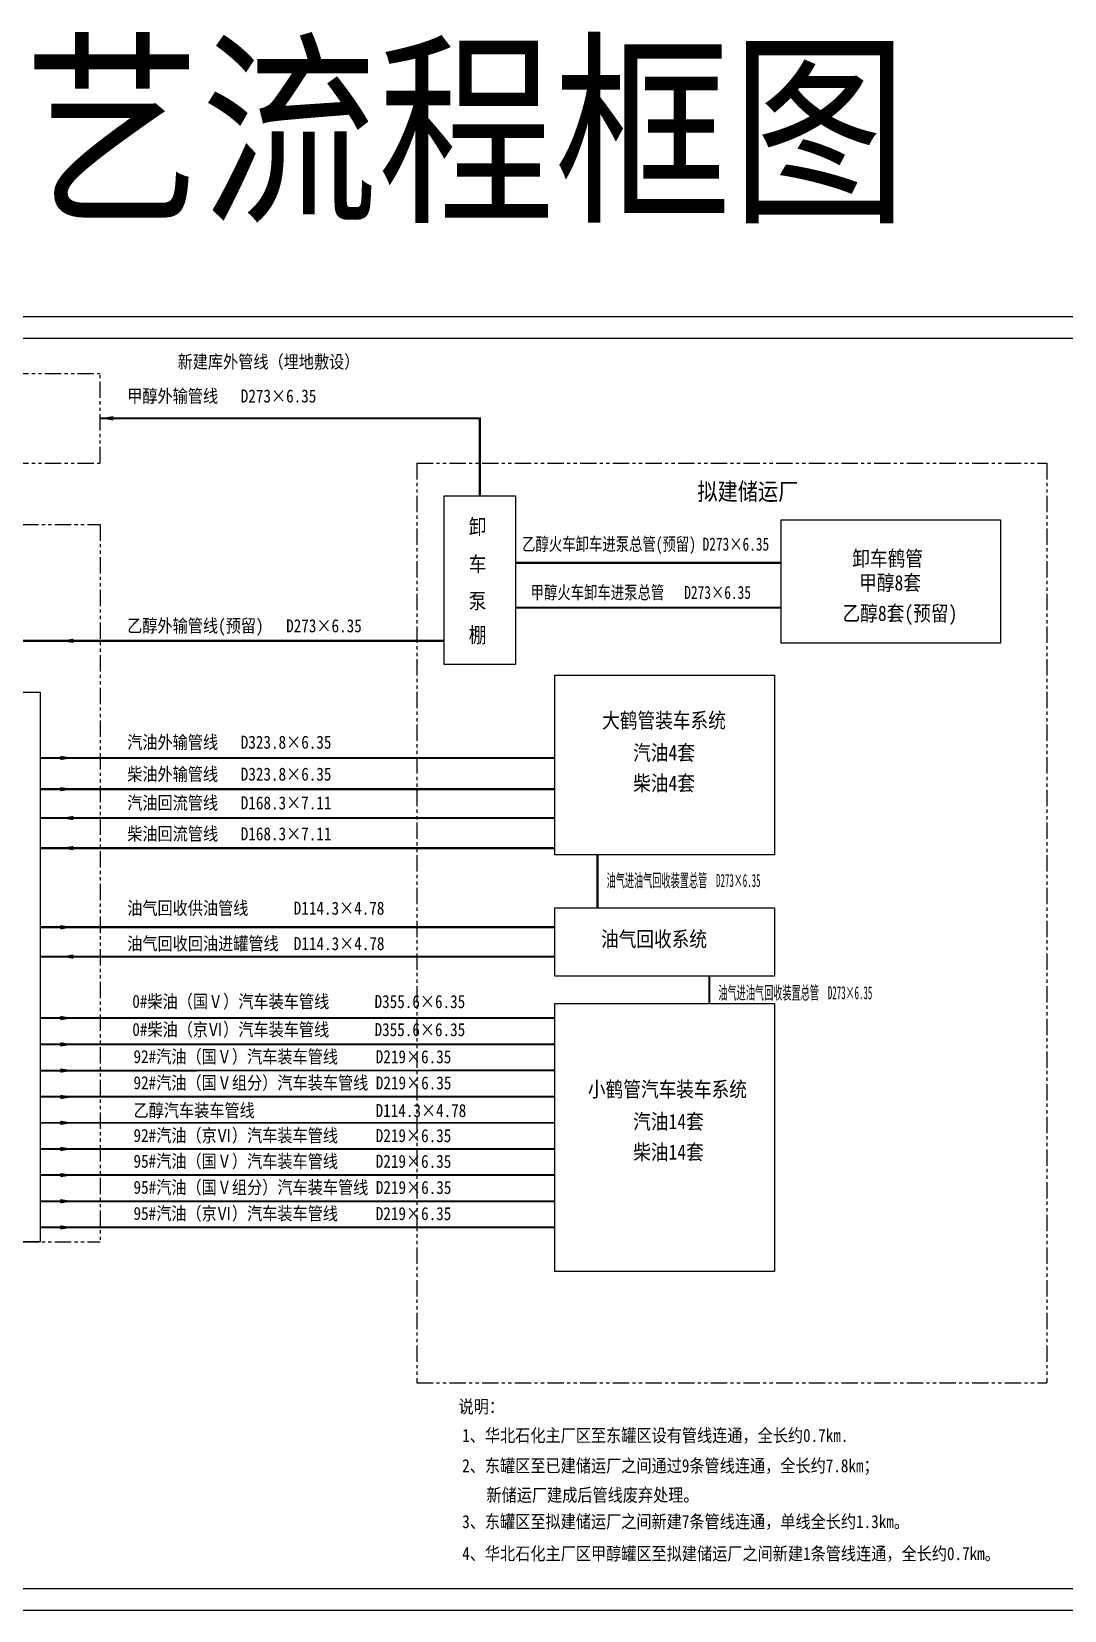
# Model space of a CAD drawing. Header units: millimetres. Extents: x 36820 to 41163, y -3485 to -2358.
# Drawn here: x 37066.8 to 37304, y -3073.8 to -2711.4 of the extents above; entities that cross this region are included whole.
import ezdxf

# ---------------------------------------------------------------- set-up
doc = ezdxf.new("R2010")
doc.units = ezdxf.units.MM
doc.header["$LTSCALE"] = 6
doc.linetypes.add('PHANTOM2', pattern=[1.25, 0.625, -0.125, 0.125, -0.125, 0.125, -0.125])
for name, color, linetype in [('bc', 7, 'Continuous'), ('BZC', 7, 'Continuous'), ('DEVICE', 4, 'Continuous')]:
    doc.layers.add(name, color=color, linetype=linetype)
doc.styles.add('HZTXT', font='', dxfattribs={"width": 0.8})
doc.styles.add('ST', font='')
doc.styles.get('HZTXT').set_extended_font_data('NSimSun')
doc.styles.get('ST').set_extended_font_data('SimSun')

msp = doc.modelspace()

# ---------------------------------------------------------------- linework, layer by layer
at = {"color": 2, "linetype": 'PHANTOM2'}
for p, q in [((36972.381, -2789.852), (37082.588, -2789.852)), ((37082.588, -2810.486), (37082.588, -2789.852)), ((36972.381, -2810.486), (37082.588, -2810.486)), ((37155.271, -2810.486), (37299.931, -2810.486)), ((37155.271, -2810.486), (37155.271, -3021.605)), ((37299.931, -2810.486), (37299.931, -3021.605)), ((36862.174, -2824.526), (37082.588, -2824.526)), ((37082.588, -2824.526), (37082.588, -2989.204)), ((36862.174, -2989.204), (37082.588, -2989.204)), ((37155.271, -3021.605), (37299.931, -3021.605))]:
    msp.add_line(p, q, dxfattribs=at)
at = {"color": 7}
for p, q in [((37238.897, -2823.505), (37289.293, -2823.505)), ((37238.897, -2851.789), (37238.897, -2823.505)), ((37289.293, -2823.505), (37289.293, -2851.789)), ((37289.293, -2851.789), (37238.897, -2851.789)), ((37187, -2859.115), (37237.396, -2859.115)), ((37187, -2900.362), (37187, -2859.115)), ((37237.396, -2859.115), (37237.396, -2900.362)), ((37237.396, -2900.362), (37187, -2900.362)), ((37187, -2912.533), (37237.396, -2912.533)), ((37187, -2928.202), (37187, -2912.533)), ((37237.396, -2912.533), (37237.396, -2928.202)), ((37237.396, -2928.202), (37187, -2928.202)), ((37187, -2934.487), (37237.396, -2934.487)), ((37187, -2996.03), (37187, -2934.487)), ((37237.396, -2934.487), (37237.396, -2996.03)), ((37237.396, -2996.03), (37187, -2996.03))]:
    msp.add_line(p, q, dxfattribs=at)
for points in [[(37082.588, -2800.169, 0, 1, 0), (37085.588, -2800.169, 1, 1, 0)], [(37073.426, -2851.253, 0, 1, 0), (37076.426, -2851.253, 1, 1, 0)], [(37076.426, -2878.132, 0, 1, 0), (37073.426, -2878.132, 1, 1, 0)], [(37076.426, -2885.298, 0, 1, 0), (37073.426, -2885.298, 1, 1, 0)], [(37073.426, -2891.927, 0, 1, 0), (37076.426, -2891.927, 1, 1, 0)], [(37073.426, -2898.836, 0, 1, 0), (37076.426, -2898.836, 1, 1, 0)], [(37076.426, -2916.997, 0, 1, 0), (37073.426, -2916.997, 1, 1, 0)], [(37073.426, -2923.738, 0, 1, 0), (37076.426, -2923.738, 1, 1, 0)], [(37076.426, -2937.846, 0, 1, 0), (37073.426, -2937.846, 1, 1, 0)], [(37076.426, -2943.894, 0, 1, 0), (37073.426, -2943.894, 1, 1, 0)], [(37076.427, -2949.89, 0, 1, 0), (37073.427, -2949.89, 1, 1, 0)], [(37076.426, -2955.959, 0, 1, 0), (37073.426, -2955.959, 1, 1, 0)], [(37076.426, -2961.895, 0, 1, 0), (37073.426, -2961.895, 1, 1, 0)], [(37076.426, -2967.895, 0, 1, 0), (37073.426, -2967.895, 1, 1, 0)], [(37076.426, -2973.895, 0, 1, 0), (37073.426, -2973.895, 1, 1, 0)], [(37076.426, -2979.895, 0, 1, 0), (37073.426, -2979.895, 1, 1, 0)], [(37076.426, -2985.895, 0, 1, 0), (37073.426, -2985.895, 1, 1, 0)]]:
    msp.add_lwpolyline(points, format="xyseb", dxfattribs=at)
at = {"color": 240, "const_width": 0.5}
for points in [[(37169.753, -2817.937), (37169.753, -2800.169), (37082.588, -2800.169)], [(37177.943, -2833.354), (37238.897, -2833.354)], [(37177.943, -2843.643), (37238.897, -2843.643)], [(36928.429, -2851.253), (37161.564, -2851.253)]]:
    msp.add_lwpolyline(points, dxfattribs=at)
at = {"color": 6, "const_width": 0.5}
for points in [[(37068.777, -2878.132), (37187, -2878.132)], [(37068.777, -2891.927), (37187, -2891.927)]]:
    msp.add_lwpolyline(points, dxfattribs=at)
at = {"color": 5, "const_width": 0.5}
for points in [[(37068.777, -2885.298), (37187, -2885.298)], [(37068.777, -2898.836), (37187, -2898.836)]]:
    msp.add_lwpolyline(points, dxfattribs=at)
at = {"color": 30, "const_width": 0.5}
for points in [[(37196.76, -2900.362), (37196.76, -2912.533)], [(37068.777, -2916.997), (37187, -2916.997)], [(37068.777, -2923.738), (37187, -2923.738)], [(37222.423, -2928.202), (37222.423, -2934.487)]]:
    msp.add_lwpolyline(points, dxfattribs=at)
at = {"layer": 'bc', "color": 2, "linetype": 'Continuous', "ltscale": 0.13}
for points in [[(36820.444, -2776.821), (37472.334, -2776.821), (37472.334, -3073.821), (36820.444, -3073.821)], [(37161.564, -2817.937), (37177.943, -2817.937), (37177.943, -2856.689), (37161.564, -2856.689)], [(37039.96, -2863.068), (37068.777, -2863.068), (37068.777, -2989.204), (37039.96, -2989.204)]]:
    msp.add_lwpolyline(points, close=True, dxfattribs=at)
at = {"layer": 'bc', "color": 2, "linetype": 'Continuous', "ltscale": 0.13, "const_width": 0.3}
msp.add_lwpolyline([(36845.444, -2781.821), (37467.334, -2781.821), (37467.334, -3068.821), (36845.444, -3068.821)], close=True, dxfattribs=at)
at = {"layer": 'BZC', "color": 150, "const_width": 0.45}
msp.add_lwpolyline([(37068.777, -2937.846), (37187, -2937.845)], dxfattribs=at)
at = {"layer": 'BZC', "color": 4, "const_width": 0.45}
msp.add_lwpolyline([(37068.777, -2943.895), (37187, -2943.892)], dxfattribs=at)
at = {"layer": 'BZC', "color": 6, "const_width": 0.45}
msp.add_lwpolyline([(37068.777, -2949.891), (37187, -2949.871)], dxfattribs=at)
at = {"layer": 'BZC', "color": 30, "const_width": 0.45}
msp.add_lwpolyline([(37068.777, -2955.895), (37187, -2955.894)], dxfattribs=at)
at = {"layer": 'BZC', "color": 2, "const_width": 0.45}
msp.add_lwpolyline([(37068.777, -2961.895), (37187, -2961.894)], dxfattribs=at)
at = {"layer": 'BZC', "color": 1, "const_width": 0.45}
msp.add_lwpolyline([(37068.777, -2967.895), (37187, -2967.894)], dxfattribs=at)
at = {"layer": 'BZC', "color": 192, "const_width": 0.45}
msp.add_lwpolyline([(37068.777, -2973.895), (37187, -2973.894)], dxfattribs=at)
at = {"layer": 'BZC', "color": 11, "const_width": 0.45}
msp.add_lwpolyline([(37068.777, -2979.895), (37187, -2979.895)], dxfattribs=at)
at = {"layer": 'BZC', "color": 51, "const_width": 0.45}
msp.add_lwpolyline([(37068.777, -2985.895), (37187, -2985.895)], dxfattribs=at)

# ---------------------------------------------------------------- texts
at = {"style": 'ST', "width": 0.85}
msp.add_text('工艺流程框图', height=35, dxfattribs=at).set_placement((37024.56, -2751.59))
at = {"layer": 'BZC', "color": 150, "style": 'HZTXT', "width": 0.85}
msp.add_text('0#柴油（国Ⅴ）汽车装车管线      D355.6×6.35', height=3, rotation=359.96522, dxfattribs=at).set_placement((37089.957, -2935.513))
at = {"layer": 'BZC', "color": 4, "style": 'HZTXT', "width": 0.85}
msp.add_text('0#柴油（京Ⅵ）汽车装车管线      D355.6×6.35', height=3, rotation=359.96522, dxfattribs=at).set_placement((37089.958, -2941.952))
at = {"layer": 'BZC', "color": 6, "style": 'HZTXT', "width": 0.85}
msp.add_text('92#汽油（国Ⅴ）汽车装车管线     D219×6.35', height=3, rotation=359.96522, dxfattribs=at).set_placement((37090.233, -2948.188))
at = {"layer": 'BZC', "color": 30, "style": 'HZTXT', "width": 0.85}
msp.add_text('92#汽油（国Ⅴ组分）汽车装车管线 D219×6.35', height=3, rotation=359.96522, dxfattribs=at).set_placement((37090.234, -2954.188))
at = {"layer": 'BZC', "color": 50, "style": 'HZTXT', "width": 0.85}
msp.add_text('乙醇汽车装车管线                D114.3×4.78', height=3, rotation=359.96522, dxfattribs=at).set_placement((37090.234, -2960.525))
at = {"layer": 'BZC', "color": 1, "style": 'HZTXT', "width": 0.85}
msp.add_text('92#汽油（京Ⅵ）汽车装车管线     D219×6.35', height=3, rotation=359.96522, dxfattribs=at).set_placement((37090.234, -2966.287))
at = {"layer": 'BZC', "color": 192, "style": 'HZTXT', "width": 0.85}
msp.add_text('95#汽油（国Ⅴ）汽车装车管线     D219×6.35', height=3, rotation=359.96522, dxfattribs=at).set_placement((37090.233, -2972.188))
at = {"layer": 'BZC', "color": 11, "style": 'HZTXT', "width": 0.85}
msp.add_text('95#汽油（国Ⅴ组分）汽车装车管线 D219×6.35', height=3, rotation=359.96522, dxfattribs=at).set_placement((37090.233, -2978.188))
at = {"layer": 'BZC', "color": 51, "style": 'HZTXT', "width": 0.85}
msp.add_text('95#汽油（京Ⅵ）汽车装车管线     D219×6.35', height=3, rotation=359.96522, dxfattribs=at).set_placement((37090.234, -2984.188))
at = {"layer": 'DEVICE', "color": 7, "style": 'ST', "width": 0.85}
for s, height, p in [('新建库外管线（埋地敷设）', 3, (37100.356, -2788.681)), ('拟建储运厂', 4, (37219.686, -2818.965)), ('卸', 3.5, (37167.201, -2826.793)), ('卸车鹤管', 3.5, (37255.252, -2834.095)), ('车', 3.5, (37167.201, -2835.396)), ('甲醇8套', 3.5, (37256.84, -2839.669)), ('泵', 3.5, (37167.201, -2843.861)), ('乙醇8套(预留)', 3.5, (37253.025, -2846.679)), ('棚', 3.5, (37167.201, -2851.653)), ('大鹤管装车系统', 3.5, (37197.821, -2871.255)), ('汽油4套', 3.5, (37204.943, -2878.67)), ('柴油4套', 3.5, (37204.943, -2885.679)), ('油气回收系统', 3.5, (37197.559, -2921.454)), ('小鹤管汽车装车系统', 3.5, (37194.548, -2955.932)), ('汽油14套', 3.5, (37204.943, -2963.347)), ('柴油14套', 3.5, (37204.943, -2970.356)), ('说明：', 3, (37164.858, -3028.529)), ('1、华北石化主厂区至东罐区设有管线连通，全长约0.7km.', 3, (37165.699, -3035.144)), ('2、东罐区至已建储运厂之间通过9条管线连通，全长约7.8km；', 3, (37165.699, -3042.099)), ('新储运厂建成后管线废弃处理。', 3, (37171.261, -3048.836)), ('3、东罐区至拟建储运厂之间新建7条管线连通，单线全长约1.3km。', 3, (37165.699, -3054.926)), ('4、华北石化主厂区甲醇罐区至拟建储运厂之间新建1条管线连通，全长约0.7km。', 3, (37165.699, -3062.279))]:
    msp.add_text(s, height=height, dxfattribs=at).set_placement(p)
at = {"layer": 'DEVICE', "color": 240, "style": 'ST'}
for s, width, p in [('甲醇外输管线   D273×6.35', 0.85, (37088.785, -2796.55)), ('乙醇火车卸车进泵总管(预留) D273×6.35', 0.75, (37179.459, -2830.541)), ('甲醇火车卸车进泵总管   D273×6.35', 0.75, (37181.403, -2841.643)), ('乙醇外输管线(预留)   D273×6.35', 0.85, (37088.785, -2849.289))]:
    msp.add_text(s, height=3, dxfattribs=dict(at, width=width)).set_placement(p)
at = {"layer": 'DEVICE', "color": 6, "style": 'ST', "width": 0.85}
for s, p in [('汽油外输管线   D323.8×6.35', (37088.785, -2876.017)), ('汽油回流管线   D168.3×7.11', (37088.785, -2889.945))]:
    msp.add_text(s, height=3, dxfattribs=at).set_placement(p)
at = {"layer": 'DEVICE', "color": 5, "style": 'ST', "width": 0.85}
for s, p in [('柴油外输管线   D323.8×6.35', (37088.785, -2883.347)), ('柴油回流管线   D168.3×7.11', (37088.785, -2897.049))]:
    msp.add_text(s, height=3, dxfattribs=at).set_placement(p)
at = {"layer": 'DEVICE', "color": 30, "style": 'ST'}
for s, width, p in [('油气进油气回收装置总管  D273×6.35', 0.5, (37198.847, -2907.758)), ('油气回收供油管线      D114.3×4.78', 0.85, (37088.785, -2914.117)), ('油气回收回油进罐管线  D114.3×4.78', 0.85, (37088.785, -2922.245)), ('油气进油气回收装置总管  D273×6.35', 0.5, (37224.51, -2933.531))]:
    msp.add_text(s, height=3, dxfattribs=dict(at, width=width)).set_placement(p)

doc.saveas('drawing.dxf')
